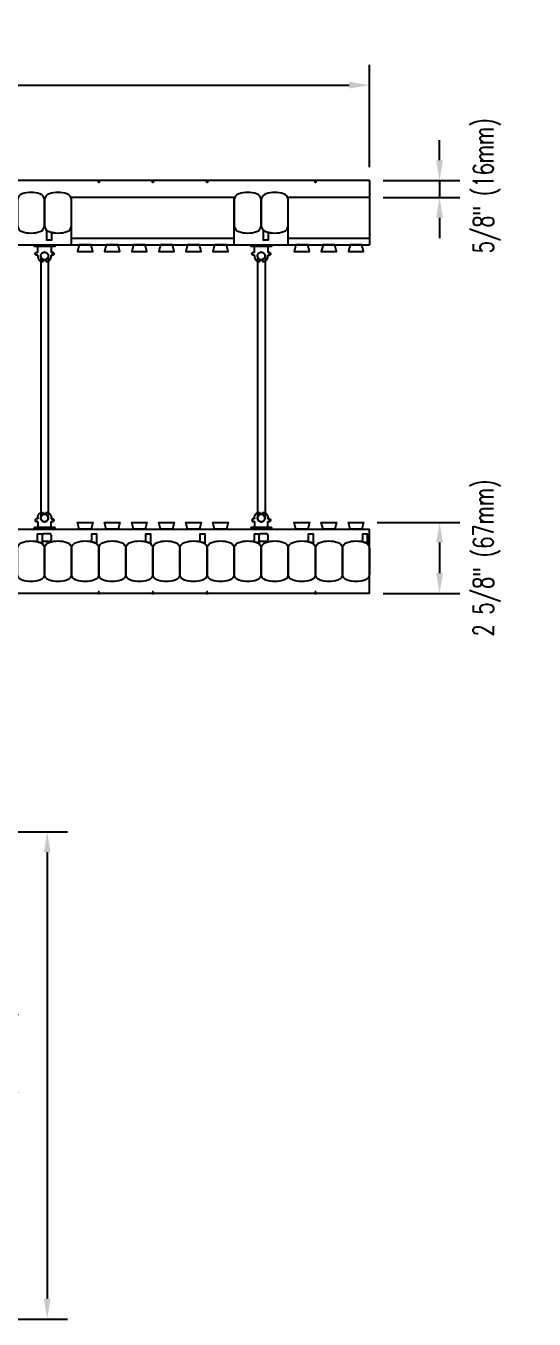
# Model space of a CAD drawing. Header units: inches. Extents: x 321.8 to 375.9, y 102.8 to 155.5.
# Drawn here: x 357.1 to 375.86, y 107.75 to 155.53 of the extents above; entities that cross this region are included whole.
import ezdxf

# ---------------------------------------------------------------- set-up
doc = ezdxf.new("R2010")
doc.units = ezdxf.units.IN
doc.header["$MEASUREMENT"] = 0
for name, color, linetype in [('line25', 2, 'Continuous'), ('LINE50', 5, 'Continuous'), ('LINE9', 9, 'Continuous'), ('TEXT', 4, 'Continuous')]:
    doc.layers.add(name, color=color, linetype=linetype)
doc.styles.add('DIM', font='romans.shx', dxfattribs={"width": 0.7})
doc.dimstyles.new('ext_8', dxfattribs={"dimscale": 8, "dimtxt": 0.09375, "dimasz": 0.09375, "dimexe": 0.09375, "dimexo": 0.0625, "dimgap": 0.0625, "dimtad": 1, "dimdec": 3, "dimzin": 3, "dimdsep": 46, "dimlunit": 4, "dimtxsty": 'DIM', "dimcen": 0.09, "dimdle": 0.09375, "dimclrt": 4, "dimadec": 0, "dimazin": 0, "dimtfac": 1, "dimtdec": 3, "dimtmove": 2, "dimatfit": 3, "dimfxl": 0, "dimfrac": 2, "dimtolj": 1, "dimtzin": 0, "dimarcsym": 0})

# ---------------------------------------------------------------- blocks, each defined once
blk = doc.blocks.new('*D20')
at = {"layer": 'Defpoints', "color": 0}
for p in [(369.786, 153.341), (321.786, 149.814), (369.786, 149.814)]:
    blk.add_point(p, dxfattribs=at)
at = {"layer": 'TEXT', "color": 0, "lineweight": -2}
for p, q in [((321.786, 150.314), (321.786, 154.091)), ((369.786, 150.314), (369.786, 154.091)), ((322.536, 153.341), (369.036, 153.341))]:
    blk.add_line(p, q, dxfattribs=at)
at = {"layer": 'TEXT', "color": 0}
for points in [[(322.536, 153.466), (322.536, 153.216), (321.786, 153.341)], [(369.036, 153.466), (369.036, 153.216), (369.786, 153.341)]]:
    blk.add_solid(points, dxfattribs=at)
at = {"layer": 'TEXT', "color": 4, "insert": (345.786, 154.412), "char_height": 0.75, "attachment_point": 5, "style": 'DIM'}
blk.add_mtext('\\A1;48" (1219mm)', dxfattribs=at)
blk = doc.blocks.new('*D21')
at = {"layer": 'Defpoints', "color": 0}
for p in [(369.786, 149.814), (369.786, 149.189), (372.37, 149.189)]:
    blk.add_point(p, dxfattribs=at)
at = {"layer": 'TEXT', "color": 0, "lineweight": -2}
for p, q in [((372.37, 150.564), (372.37, 151.314)), ((370.286, 149.814), (373.12, 149.814)), ((372.37, 149.814), (372.37, 149.189)), ((370.286, 149.189), (373.12, 149.189)), ((372.37, 148.439), (372.37, 147.689))]:
    blk.add_line(p, q, dxfattribs=at)
at = {"layer": 'TEXT', "color": 0}
for points in [[(372.245, 150.564), (372.495, 150.564), (372.37, 149.814)], [(372.245, 148.439), (372.495, 148.439), (372.37, 149.189)]]:
    blk.add_solid(points, dxfattribs=at)
at = {"layer": 'TEXT', "color": 4, "insert": (374.115, 149.627), "char_height": 0.75, "attachment_point": 5, "rotation": 90, "style": 'DIM'}
blk.add_mtext('\\A1;5/8" (16mm)', dxfattribs=at)
blk = doc.blocks.new('*D22')
at = {"layer": 'Defpoints', "color": 0}
for p in [(369.567, 137.189), (369.786, 134.564), (372.37, 134.564)]:
    blk.add_point(p, dxfattribs=at)
at = {"layer": 'TEXT', "color": 0, "lineweight": -2}
for p, q in [((370.067, 137.189), (373.12, 137.189)), ((372.37, 136.439), (372.37, 135.314)), ((370.286, 134.564), (373.12, 134.564))]:
    blk.add_line(p, q, dxfattribs=at)
at = {"layer": 'TEXT', "color": 0}
for points in [[(372.245, 136.439), (372.495, 136.439), (372.37, 137.189)], [(372.245, 135.314), (372.495, 135.314), (372.37, 134.564)]]:
    blk.add_solid(points, dxfattribs=at)
at = {"layer": 'TEXT', "color": 4, "insert": (374.115, 135.877), "char_height": 0.75, "attachment_point": 5, "rotation": 90, "style": 'DIM'}
blk.add_mtext('\\A1;2 5/8" (67mm)', dxfattribs=at)
blk = doc.blocks.new('*D23')
at = {"layer": 'Defpoints', "color": 0}
for p in [(353.411, 125.754), (353.411, 107.754), (357.886, 107.754)]:
    blk.add_point(p, dxfattribs=at)
at = {"layer": 'TEXT', "color": 0, "lineweight": -2}
for p, q in [((353.911, 125.754), (358.636, 125.754)), ((357.886, 125.004), (357.886, 108.504)), ((353.911, 107.754), (358.636, 107.754))]:
    blk.add_line(p, q, dxfattribs=at)
at = {"layer": 'TEXT', "color": 0}
for points in [[(357.761, 125.004), (358.011, 125.004), (357.886, 125.754)], [(357.761, 108.504), (358.011, 108.504), (357.886, 107.754)]]:
    blk.add_solid(points, dxfattribs=at)
at = {"layer": 'TEXT', "color": 4, "insert": (356.314, 116.754), "char_height": 0.75, "attachment_point": 5, "rotation": 90, "style": 'DIM'}
blk.add_mtext('\\A1;18" (457mm)', dxfattribs=at)
blk = doc.blocks.new('WEB_CENTRE_TOP_10')
for p, q in [((-0.141, 9.688), (-0.141, 0)), ((0.141, 9.688), (0.141, 0))]:
    blk.add_line(p, q)
for centre in [(0, 9.688), (0, 0)]:
    blk.add_circle(centre, 0.141)
blk = doc.blocks.new('Connector')
blk.add_point((0.271, 0))
at = {"layer": 'LINE9'}
for p, q in [((0, 0.375), (0, -0.375)), ((0.062, -0.375), (0.062, 0.375)), ((0.281, 0.25), (0.062, 0.25))]:
    blk.add_line(p, q, dxfattribs=at)
for points, weights in [([(0.007, 0.375), (0.004, 0.375), (0, 0.375)], [1, 0.972587069138, 0.950305488115]), ([(0.327, 0.343), (0.308, 0.343), (0.281, 0.317), (0.281, 0.297)], [1, 0.85355339, 0.85355339, 1]), ([(0.328, 0.343), (0.327, 0.343), (0.327, 0.343)], [1, 0.70710678, 1]), ([(0.375, 0.297), (0.375, 0.317), (0.348, 0.343), (0.329, 0.343)], [1, 0.85355339, 0.85355339, 1]), ([(0.406, 0.25), (0.546, 0.25), (0.619, 0.131)], [0.958404415409, 0.794674173519, 0.864651571113]), ([(0.619, 0.052), (0.612, 0.049), (0.604, 0.049)], [0.83615024178, 0.892081430621, 1]), ([(0, -0.375), (0.004, -0.375), (0.007, -0.375)], [0.950305488115, 0.972587069138, 1]), ([(0.281, -0.297), (0.281, -0.317), (0.308, -0.343), (0.327, -0.343)], [1, 0.85355339, 0.85355339, 1]), ([(0.327, -0.343), (0.281, -0.343), (0.281, -0.297)], [1, 0.70710678, 1]), ([(0.329, -0.343), (0.348, -0.343), (0.375, -0.317), (0.375, -0.297)], [1, 0.85355339, 0.85355339, 1]), ([(0.375, -0.297), (0.375, -0.343), (0.329, -0.343)], [1, 0.70710678, 1]), ([(0.619, -0.131), (0.546, -0.25), (0.406, -0.25)], [0.864651574428, 0.794674169686, 0.958404415195]), ([(0.604, -0.049), (0.612, -0.049), (0.619, -0.052)], [1, 0.89208144177, 0.836150253337])]:
    blk.add_rational_spline(points, weights, degree=2, dxfattribs=at)
for points, degree in [([(0, 0.375), (0.002, 0.375), (0.005, 0.375), (0.007, 0.375)], 3), ([(0.007, 0.375), (0.021, 0.375), (0.051, 0.375), (0.062, 0.375), (0.062, 0.375)], 3), ([(0.281, 0.25), (0.281, 0.297)], 1), ([(0.327, 0.343), (0.327, 0.343), (0.328, 0.343), (0.328, 0.343)], 3), ([(0.328, 0.343), (0.329, 0.343), (0.329, 0.343), (0.329, 0.343)], 3), ([(0.375, 0.25), (0.375, 0.297)], 1), ([(0.406, 0.25), (0.375, 0.25)], 1), ([(0.406, 0.25), (0.406, 0.25)], 1), ([(0.406, 0.25), (0.406, 0.25)], 1), ([(0.406, 0.25), (0.406, 0.25)], 1), ([(0.406, 0.25), (0.406, 0.25)], 1), ([(0.406, 0.25), (0.406, 0.25)], 1), ([(0.406, 0.25), (0.406, 0.25)], 1), ([(0.406, 0.25), (0.406, 0.25)], 1), ([(0.406, 0.25), (0.406, 0.25)], 1), ([(0.406, 0.25), (0.406, 0.25)], 1), ([(0.406, 0.25), (0.406, 0.25)], 1), ([(0.406, 0.25), (0.406, 0.25)], 1), ([(0.406, 0.25), (0.406, 0.25)], 1), ([(0.406, 0.25), (0.406, 0.25)], 1), ([(0.406, 0.25), (0.406, 0.25)], 1), ([(0.406, 0.25), (0.406, 0.25)], 1), ([(0.406, 0.25), (0.406, 0.25)], 1), ([(0.406, 0.25), (0.406, 0.25)], 1), ([(0.406, 0.25), (0.406, 0.25)], 1), ([(0.406, 0.25), (0.406, 0.25)], 1), ([(0.406, 0.25), (0.406, 0.25)], 1), ([(0.406, 0.25), (0.406, 0.25)], 1), ([(0.406, 0.25), (0.406, 0.25)], 1), ([(0.406, 0.25), (0.406, 0.25)], 1), ([(0.406, 0.25), (0.406, 0.25)], 1), ([(0.604, 0.049), (0.532, 0.049)], 1), ([(0.532, 0.049), (0.532, 0.049)], 1), ([(0.532, 0.049), (0.532, 0.049)], 1), ([(0.532, 0.049), (0.532, 0.049)], 1), ([(0.532, 0.049), (0.532, 0.049)], 1), ([(0.532, 0.049), (0.532, 0.049)], 1), ([(0.532, 0.049), (0.532, 0.049)], 1), ([(0.532, 0.049), (0.532, 0.049)], 1), ([(0.532, 0.049), (0.532, 0.049)], 1), ([(0.532, 0.049), (0.532, 0.049)], 1), ([(0.532, 0.049), (0.532, 0.049)], 1), ([(0.604, 0.049), (0.609, 0.049), (0.614, 0.05), (0.619, 0.052)], 3), ([(0.604, 0.049), (0.604, 0.049)], 1), ([(0.604, 0.049), (0.604, 0.049)], 1), ([(0.604, 0.049), (0.604, 0.049)], 1), ([(0.604, 0.049), (0.604, 0.049)], 1), ([(0.619, 0.131), (0.619, 0.052)], 1), ([(0.619, 0.131), (0.619, 0.131)], 1), ([(0.619, 0.131), (0.619, 0.131)], 1), ([(0.619, 0.131), (0.619, 0.131)], 1), ([(0.619, 0.131), (0.619, 0.131)], 1), ([(0.007, -0.375), (0.005, -0.375), (0.002, -0.375), (0, -0.375)], 3), ([(0.062, -0.375), (0.062, -0.375), (0.051, -0.375), (0.021, -0.375), (0.007, -0.375)], 3), ([(0.062, -0.25), (0.281, -0.25)], 1), ([(0.281, -0.297), (0.281, -0.25)], 1), ([(0.281, -0.25), (0.281, -0.297)], 1), ([(0.328, -0.343), (0.328, -0.343), (0.327, -0.343), (0.327, -0.343)], 3), ([(0.329, -0.343), (0.329, -0.343), (0.329, -0.343), (0.328, -0.343)], 3), ([(0.375, -0.25), (0.375, -0.297)], 1), ([(0.375, -0.297), (0.375, -0.25)], 1), ([(0.406, -0.25), (0.375, -0.25)], 1), ([(0.406, -0.25), (0.406, -0.25)], 1), ([(0.406, -0.25), (0.406, -0.25)], 1), ([(0.406, -0.25), (0.406, -0.25)], 1), ([(0.406, -0.25), (0.406, -0.25)], 1), ([(0.406, -0.25), (0.406, -0.25)], 1), ([(0.406, -0.25), (0.406, -0.25)], 1), ([(0.406, -0.25), (0.406, -0.25)], 1), ([(0.406, -0.25), (0.406, -0.25)], 1), ([(0.406, -0.25), (0.406, -0.25)], 1), ([(0.406, -0.25), (0.406, -0.25)], 1), ([(0.406, -0.25), (0.406, -0.25)], 1), ([(0.532, -0.049), (0.604, -0.049)], 1), ([(0.604, -0.049), (0.58, -0.049), (0.556, -0.049), (0.532, -0.049)], 3), ([(0.532, -0.049), (0.532, -0.049)], 1), ([(0.532, -0.049), (0.532, -0.049)], 1), ([(0.532, -0.049), (0.532, -0.049)], 1), ([(0.532, -0.049), (0.532, -0.049)], 1), ([(0.619, -0.052), (0.614, -0.05), (0.609, -0.049), (0.604, -0.049)], 3), ([(0.604, -0.049), (0.604, -0.049)], 1), ([(0.604, -0.049), (0.604, -0.049)], 1), ([(0.604, -0.049), (0.604, -0.049)], 1), ([(0.604, -0.049), (0.604, -0.049)], 1), ([(0.604, -0.049), (0.604, -0.049)], 1), ([(0.604, -0.049), (0.604, -0.049)], 1), ([(0.604, -0.049), (0.604, -0.049)], 1), ([(0.604, -0.049), (0.604, -0.049)], 1), ([(0.619, -0.052), (0.619, -0.131)], 1), ([(0.619, -0.131), (0.619, -0.131)], 1), ([(0.619, -0.131), (0.619, -0.131)], 1), ([(0.619, -0.131), (0.619, -0.131)], 1), ([(0.619, -0.131), (0.619, -0.131)], 1)]:
    blk.add_open_spline(points, degree=degree, dxfattribs=at)
for points, weights, knots in [([(0.062, 0.375), (0.062, 0.375), (0.046, 0.375), (0.03, 0.375), (0.007, 0.375)], [0.868718858569, 0.861102746415, 1, 0.861102734288, 0.868718859898], [0, 0, 0, 0.5, 0.5, 1, 1, 1]), ([(0.532, 0.049), (0.472, 0.203), (0.333, 0.113), (0.157, 0), (0.333, -0.113), (0.472, -0.203), (0.532, -0.049)], [0.899508922286, 0.599718215298, 1, 0.54226024, 1, 0.599718224335, 0.899508908749], [0, 0, 0, 0.318112, 0.318112, 0.681888, 0.681888, 1, 1, 1]), ([(0.007, -0.375), (0.03, -0.375), (0.046, -0.375), (0.062, -0.375), (0.062, -0.375)], [0.868718859319, 0.861102739573, 1, 0.861102742958, 0.868718858948], [0, 0, 0, 0.5, 0.5, 1, 1, 1])]:
    blk.add_rational_spline(points, weights, degree=2, knots=knots, dxfattribs=at)

msp = doc.modelspace()

# ---------------------------------------------------------------- linework, layer by layer
at = {"layer": 'line25'}
for p, q in [((364.7861, 149.1894), (358.7861, 149.1894)), ((369.7861, 149.1894), (366.7861, 149.1894)), ((321.7861, 147.4394), (369.7861, 147.4394)), ((321.7861, 136.9394), (369.7861, 136.9394))]:
    msp.add_line(p, q, dxfattribs=at)
for points in [[(359.0672, 147.4394), (359.0049, 147.1894), (359.5672, 147.1894), (359.5049, 147.4394)], [(360.0672, 147.4394), (360.0049, 147.1894), (360.5672, 147.1894), (360.5049, 147.4394)], [(361.0672, 147.4394), (361.0049, 147.1894), (361.5672, 147.1894), (361.5049, 147.4394)], [(362.0672, 147.4394), (362.0049, 147.1894), (362.5672, 147.1894), (362.5049, 147.4394)], [(363.0672, 147.4394), (363.0049, 147.1894), (363.5672, 147.1894), (363.5049, 147.4394)], [(364.0672, 147.4394), (364.0049, 147.1894), (364.5672, 147.1894), (364.5049, 147.4394)], [(367.0672, 147.4394), (367.0049, 147.1894), (367.5672, 147.1894), (367.5049, 147.4394)], [(368.0672, 147.4394), (368.0049, 147.1894), (368.5672, 147.1894), (368.5049, 147.4394)], [(369.0672, 147.4394), (369.0049, 147.1894), (369.5672, 147.1894), (369.5049, 147.4394)], [(359.0672, 136.9394), (359.0049, 137.1894), (359.5672, 137.1894), (359.5049, 136.9394)], [(360.0672, 136.9394), (360.0049, 137.1894), (360.5672, 137.1894), (360.5049, 136.9394)], [(361.0672, 136.9394), (361.0049, 137.1894), (361.5672, 137.1894), (361.5049, 136.9394)], [(362.0672, 136.9394), (362.0049, 137.1894), (362.5672, 137.1894), (362.5049, 136.9394)], [(363.0672, 136.9394), (363.0049, 137.1894), (363.5672, 137.1894), (363.5049, 136.9394)], [(364.0672, 136.9394), (364.0049, 137.1894), (364.5672, 137.1894), (364.5049, 136.9394)], [(367.0672, 136.9394), (367.0049, 137.1894), (367.5672, 137.1894), (367.5049, 136.9394)], [(368.0672, 136.9394), (368.0049, 137.1894), (368.5672, 137.1894), (368.5049, 136.9394)], [(369.0672, 136.9394), (369.0049, 137.1894), (369.5672, 137.1894), (369.5049, 136.9394)]]:
    msp.add_lwpolyline(points, close=True, dxfattribs=at)
at = {"layer": 'LINE50'}
for p, q in [((369.7861, 149.8144), (321.7861, 149.8144)), ((369.7861, 149.8144), (369.7861, 147.4394)), ((369.7861, 134.5644), (369.7861, 136.9394)), ((369.7861, 134.5644), (321.7861, 134.5644))]:
    msp.add_line(p, q, dxfattribs=at)
at = {"layer": 'LINE9'}
for p, q in [((358.7861, 147.4394), (358.7861, 149.1894)), ((364.7861, 147.4394), (364.7861, 149.1894)), ((366.7861, 147.4394), (366.7861, 149.1894)), ((358.7861, 147.6894), (364.7861, 147.6894)), ((366.7861, 147.6894), (369.7861, 147.6894))]:
    msp.add_line(p, q, dxfattribs=at)
for points in [[(359.8173, 149.8144), (359.7861, 149.7499), (359.7548, 149.8144)], [(361.8173, 149.8144), (361.7861, 149.7499), (361.7548, 149.8144)], [(363.8173, 149.8144), (363.7861, 149.7499), (363.7548, 149.8144)], [(367.8173, 149.8144), (367.7861, 149.7499), (367.7548, 149.8144)], [(359.8173, 134.5644), (359.7861, 134.6289), (359.7548, 134.5644)], [(361.8173, 134.5644), (361.7861, 134.6289), (361.7548, 134.5644)], [(363.8173, 134.5644), (363.7861, 134.6289), (363.7548, 134.5644)], [(367.8173, 134.5644), (367.7861, 134.6289), (367.7548, 134.5644)]]:
    msp.add_lwpolyline(points, close=True, dxfattribs=at)
for points in [[(356.9592, 147.9284, 0.1576708), (357.613, 147.9284, 0.3253046), (357.7861, 148.1663), (357.7861, 149.0875, 0.3253046), (357.613, 149.3254, 0.1576708), (356.9592, 149.3254, 0.3253046), (356.7861, 149.0875), (356.7861, 148.1663, 0.3253046)], [(357.9592, 147.9284, 0.1576708), (358.613, 147.9284, 0.3253046), (358.7861, 148.1663), (358.7861, 149.0875, 0.3253046), (358.613, 149.3254, 0.1576708), (357.9592, 149.3254, 0.3253046), (357.7861, 149.0875), (357.7861, 148.1663, 0.3253046)], [(364.9592, 147.9284, 0.1576708), (365.613, 147.9284, 0.3253046), (365.7861, 148.1663), (365.7861, 149.0875, 0.3253046), (365.613, 149.3254, 0.1576708), (364.9592, 149.3254, 0.3253046), (364.7861, 149.0875), (364.7861, 148.1663, 0.3253046)], [(365.9592, 147.9284, 0.1576708), (366.613, 147.9284, 0.3253046), (366.7861, 148.1663), (366.7861, 149.0875, 0.3253046), (366.613, 149.3254, 0.1576708), (365.9592, 149.3254, 0.3253046), (365.7861, 149.0875), (365.7861, 148.1663, 0.3253046)], [(357.9592, 147.9284, 0.0372667), (358.1128, 147.8911, 0.4630356), (358.0402, 147.8295), (358.0402, 147.6079), (357.8693, 147.6079), (357.8693, 147.9539, 0.1890024), (357.8527, 147.9964, 0.1284074)], [(365.9592, 147.9284, 0.0372667), (366.1128, 147.8911, 0.4630356), (366.0402, 147.8295), (366.0402, 147.6079), (365.8693, 147.6079), (365.8693, 147.9539, 0.1890024), (365.8527, 147.9964, 0.1284074)], [(357.613, 136.4504, 0.0372667), (357.4593, 136.4877, 0.4630356), (357.532, 136.5493), (357.532, 136.7709), (357.7028, 136.7709), (357.7028, 136.4249, 0.1890024), (357.7195, 136.3824, 0.1284074)], [(357.7028, 136.5559, 0.4142136), (357.7653, 136.4934), (357.9777, 136.4934, 0.4142136), (358.0402, 136.5559), (358.0402, 136.7084, 0.4142136), (357.9777, 136.7709), (357.7653, 136.7709, 0.4142136), (357.7028, 136.7084)], [(359.613, 136.4504, 0.0372667), (359.4593, 136.4877, 0.4630356), (359.532, 136.5493), (359.532, 136.7709), (359.7028, 136.7709), (359.7028, 136.4249, 0.1890024), (359.7195, 136.3824, 0.1284074)], [(361.613, 136.4504, 0.0372667), (361.4593, 136.4877, 0.4630356), (361.532, 136.5493), (361.532, 136.7709), (361.7028, 136.7709), (361.7028, 136.4249, 0.1890024), (361.7195, 136.3824, 0.1284074)], [(363.613, 136.4504, 0.0372667), (363.4593, 136.4877, 0.4630356), (363.532, 136.5493), (363.532, 136.7709), (363.7028, 136.7709), (363.7028, 136.4249, 0.1890024), (363.7195, 136.3824, 0.1284074)], [(365.613, 136.4504, 0.0372667), (365.4593, 136.4877, 0.4630356), (365.532, 136.5493), (365.532, 136.7709), (365.7028, 136.7709), (365.7028, 136.4249, 0.1890024), (365.7195, 136.3824, 0.1284074)], [(365.7028, 136.5559, 0.4142136), (365.7653, 136.4934), (365.9777, 136.4934, 0.4142136), (366.0402, 136.5559), (366.0402, 136.7084, 0.4142136), (365.9777, 136.7709), (365.7653, 136.7709, 0.4142136), (365.7028, 136.7084)], [(367.613, 136.4504, 0.0372667), (367.4593, 136.4877, 0.4630356), (367.532, 136.5493), (367.532, 136.7709), (367.7028, 136.7709), (367.7028, 136.4249, 0.1890024), (367.7195, 136.3824, 0.1284074)], [(369.613, 136.4504, 0.0372667), (369.4593, 136.4877, 0.4630356), (369.532, 136.5493), (369.532, 136.7709), (369.7028, 136.7709), (369.7028, 136.4249, 0.1890024), (369.7195, 136.3824, 0.1284074)], [(356.9592, 136.4504, -0.1576708), (357.613, 136.4504, -0.3253046), (357.7861, 136.2125), (357.7861, 135.2913, -0.3253046), (357.613, 135.0534, -0.1576708), (356.9592, 135.0534, -0.3253046), (356.7861, 135.2913), (356.7861, 136.2125, -0.3253046)], [(357.9592, 136.4504, -0.1576708), (358.613, 136.4504, -0.3253046), (358.7861, 136.2125), (358.7861, 135.2913, -0.3253046), (358.613, 135.0534, -0.1576708), (357.9592, 135.0534, -0.3253046), (357.7861, 135.2913), (357.7861, 136.2125, -0.3253046)], [(358.9592, 136.4504, -0.1576708), (359.613, 136.4504, -0.3253046), (359.7861, 136.2125), (359.7861, 135.2913, -0.3253046), (359.613, 135.0534, -0.1576708), (358.9592, 135.0534, -0.3253046), (358.7861, 135.2913), (358.7861, 136.2125, -0.3253046)], [(359.9592, 136.4504, -0.1576708), (360.613, 136.4504, -0.3253046), (360.7861, 136.2125), (360.7861, 135.2913, -0.3253046), (360.613, 135.0534, -0.1576708), (359.9592, 135.0534, -0.3253046), (359.7861, 135.2913), (359.7861, 136.2125, -0.3253046)], [(360.9592, 136.4504, -0.1576708), (361.613, 136.4504, -0.3253046), (361.7861, 136.2125), (361.7861, 135.2913, -0.3253046), (361.613, 135.0534, -0.1576708), (360.9592, 135.0534, -0.3253046), (360.7861, 135.2913), (360.7861, 136.2125, -0.3253046)], [(361.9592, 136.4504, -0.1576708), (362.613, 136.4504, -0.3253046), (362.7861, 136.2125), (362.7861, 135.2913, -0.3253046), (362.613, 135.0534, -0.1576708), (361.9592, 135.0534, -0.3253046), (361.7861, 135.2913), (361.7861, 136.2125, -0.3253046)], [(362.9592, 136.4504, -0.1576708), (363.613, 136.4504, -0.3253046), (363.7861, 136.2125), (363.7861, 135.2913, -0.3253046), (363.613, 135.0534, -0.1576708), (362.9592, 135.0534, -0.3253046), (362.7861, 135.2913), (362.7861, 136.2125, -0.3253046)], [(363.9592, 136.4504, -0.1576708), (364.613, 136.4504, -0.3253046), (364.7861, 136.2125), (364.7861, 135.2913, -0.3253046), (364.613, 135.0534, -0.1576708), (363.9592, 135.0534, -0.3253046), (363.7861, 135.2913), (363.7861, 136.2125, -0.3253046)], [(364.9592, 136.4504, -0.1576708), (365.613, 136.4504, -0.3253046), (365.7861, 136.2125), (365.7861, 135.2913, -0.3253046), (365.613, 135.0534, -0.1576708), (364.9592, 135.0534, -0.3253046), (364.7861, 135.2913), (364.7861, 136.2125, -0.3253046)], [(365.9592, 136.4504, -0.1576708), (366.613, 136.4504, -0.3253046), (366.7861, 136.2125), (366.7861, 135.2913, -0.3253046), (366.613, 135.0534, -0.1576708), (365.9592, 135.0534, -0.3253046), (365.7861, 135.2913), (365.7861, 136.2125, -0.3253046)], [(366.9592, 136.4504, -0.1576708), (367.613, 136.4504, -0.3253046), (367.7861, 136.2125), (367.7861, 135.2913, -0.3253046), (367.613, 135.0534, -0.1576708), (366.9592, 135.0534, -0.3253046), (366.7861, 135.2913), (366.7861, 136.2125, -0.3253046)], [(367.9592, 136.4504, -0.1576708), (368.613, 136.4504, -0.3253046), (368.7861, 136.2125), (368.7861, 135.2913, -0.3253046), (368.613, 135.0534, -0.1576708), (367.9592, 135.0534, -0.3253046), (367.7861, 135.2913), (367.7861, 136.2125, -0.3253046)], [(368.9592, 136.4504, -0.1576708), (369.613, 136.4504, -0.3253046), (369.7861, 136.2125), (369.7861, 135.2913, -0.3253046), (369.613, 135.0534, -0.1576708), (368.9592, 135.0534, -0.3253046), (368.7861, 135.2913), (368.7861, 136.2125, -0.3253046)]]:
    msp.add_lwpolyline(points, format="xyb", close=True, dxfattribs=at)

# ---------------------------------------------------------------- block references
at = {"xscale": -1, "rotation": 90}
for p in [(357.7861, 147.4394), (365.7861, 147.4394)]:
    msp.add_blockref('Connector', p, dxfattribs=at)
at = {"rotation": 90}
for p in [(357.7861, 136.9394), (365.7861, 136.9394)]:
    msp.add_blockref('Connector', p, dxfattribs=at)
at = {"layer": 'LINE9'}
for p in [(357.7861, 137.3454), (365.7861, 137.3454)]:
    msp.add_blockref('WEB_CENTRE_TOP_10', p, dxfattribs=at)

# ---------------------------------------------------------------- dimensions: what is measured, and where the dimension line sits
at = {"layer": 'TEXT'}
dim = msp.add_linear_dim(base=(369.7861, 153.3409), p1=(321.7861, 149.8144), p2=(369.7861, 149.8144), text='48" (1219mm)', dimstyle='ext_8', dxfattribs=at)
dim.commit()
dim.dimension.update_dxf_attribs({"geometry": '*D20', "text_midpoint": (345.7861, 154.4123)})
for base, p1, p2, text, picture, middle in [((372.37, 149.1894), (369.7861, 149.8144), (369.7861, 149.1894), '5/8" (16mm)', '*D21', (374.115, 149.6269)), ((372.37, 134.5644), (369.5672, 137.1894), (369.7861, 134.5644), '2 5/8" (67mm)', '*D22', (374.115, 135.8769)), ((357.8859, 107.7537), (353.4111, 125.7537), (353.4111, 107.7537), '18" (457mm)', '*D23', (356.3145, 116.7537))]:
    dim = msp.add_linear_dim(base=base, p1=p1, p2=p2, angle=90, text=text, dimstyle='ext_8', dxfattribs=at)
    dim.commit()
    dim.dimension.update_dxf_attribs({"geometry": picture, "text_midpoint": middle, "dimtype": 160})

doc.saveas('drawing.dxf')
